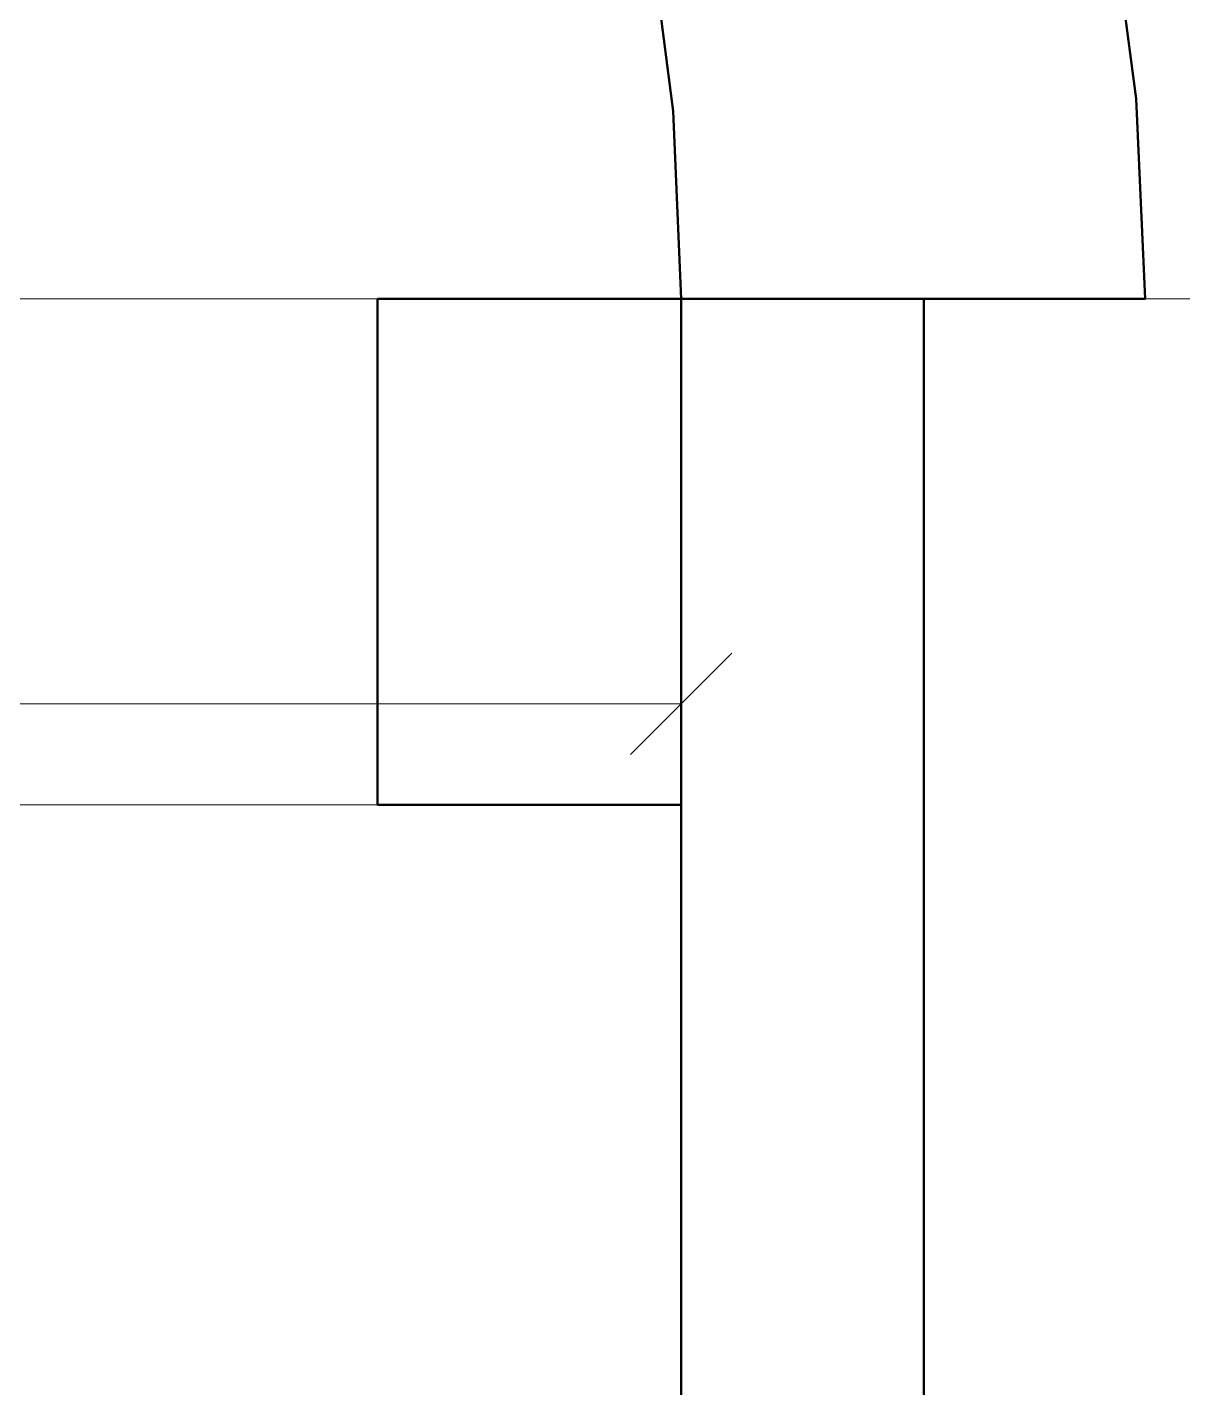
# Model space of a CAD drawing. Header units: metres. Extents: x 10 to 831, y 10 to 584.
# Drawn here: x 305.08 to 327.91, y 298.48 to 325.37 of the extents above; entities that cross this region are included whole.
import ezdxf

# ---------------------------------------------------------------- set-up
doc = ezdxf.new("R2010")
doc.units = ezdxf.units.M
for name, color, linetype, lineweight in [('CUT', 7, 'Continuous', 50), ('DIM', 1, 'Continuous', 13), ('VIS', 8, 'Continuous', 13)]:
    doc.layers.add(name, color=color, linetype=linetype, lineweight=lineweight)

msp = doc.modelspace()

# ---------------------------------------------------------------- linework, layer by layer
at = {"layer": 'CUT'}
for p, q in [((326.9936, 323.9548), (326.4716, 327.8988)), ((317.3636, 327.4052), (317.8408, 323.7076)), ((327.168, 320), (326.9936, 323.9548)), ((317.8408, 323.7076), (318, 320)), ((312, 310), (312, 320)), ((312, 320), (318, 320)), ((318, 296.002), (318, 320)), ((318, 320), (322.8, 320)), ((318, 320), (318, 310)), ((318, 320), (327.168, 320)), ((322.8, 320), (322.8, 295.762)), ((318, 310), (312, 310))]:
    msp.add_line(p, q, dxfattribs=at)
at = {"layer": 'DIM'}
for p, q in [((318, 320), (318, 310.5)), ((324, 320), (336, 320)), ((317, 311), (319, 313)), ((78, 312), (318, 312))]:
    msp.add_line(p, q, dxfattribs=at)
at = {"layer": 'VIS'}
for p, q in [((326.9936, 323.9548), (326.4716, 327.8988)), ((317.3636, 327.4052), (317.8408, 323.7076)), ((327.168, 320), (326.9936, 323.9548)), ((317.8408, 323.7076), (318, 320)), ((308.8656, 320), (301.9232, 320)), ((301.9232, 320), (308.8656, 320)), ((303.3224, 320), (308.1156, 320)), ((308.1156, 320), (311.0248, 320)), ((308.8656, 320), (308.7804, 320)), ((313.9112, 320), (308.8656, 320)), ((308.8656, 320), (313.9112, 320)), ((311.0248, 320), (312, 320)), ((312, 320), (318, 320)), ((312, 310), (312, 320)), ((313.9112, 320), (313.8512, 320)), ((316.9732, 320), (313.9112, 320)), ((313.9112, 320), (316.9732, 320)), ((316.9732, 320), (316.9396, 320)), ((318, 320), (316.9732, 320)), ((316.9732, 320), (318, 320)), ((318, 320), (317.9932, 320)), ((318, 296.002), (318, 320)), ((318, 320), (322.8, 320)), ((318, 320), (318, 310)), ((318, 320), (327.168, 320)), ((318.1012, 320), (322.1828, 320)), ((322.2396, 320), (322.8, 320)), ((322.8, 320), (322.8, 295.762)), ((322.936, 320), (327.168, 320)), ((308.1156, 310), (303.3224, 310)), ((311.0248, 310), (308.1156, 310)), ((312, 310), (311.0248, 310)), ((318, 310), (312, 310)), ((312.1, 310), (313.9112, 310)), ((313.9112, 310), (316.9732, 310)), ((316.9732, 310), (318, 310))]:
    msp.add_line(p, q, dxfattribs=at)

doc.saveas('drawing.dxf')
